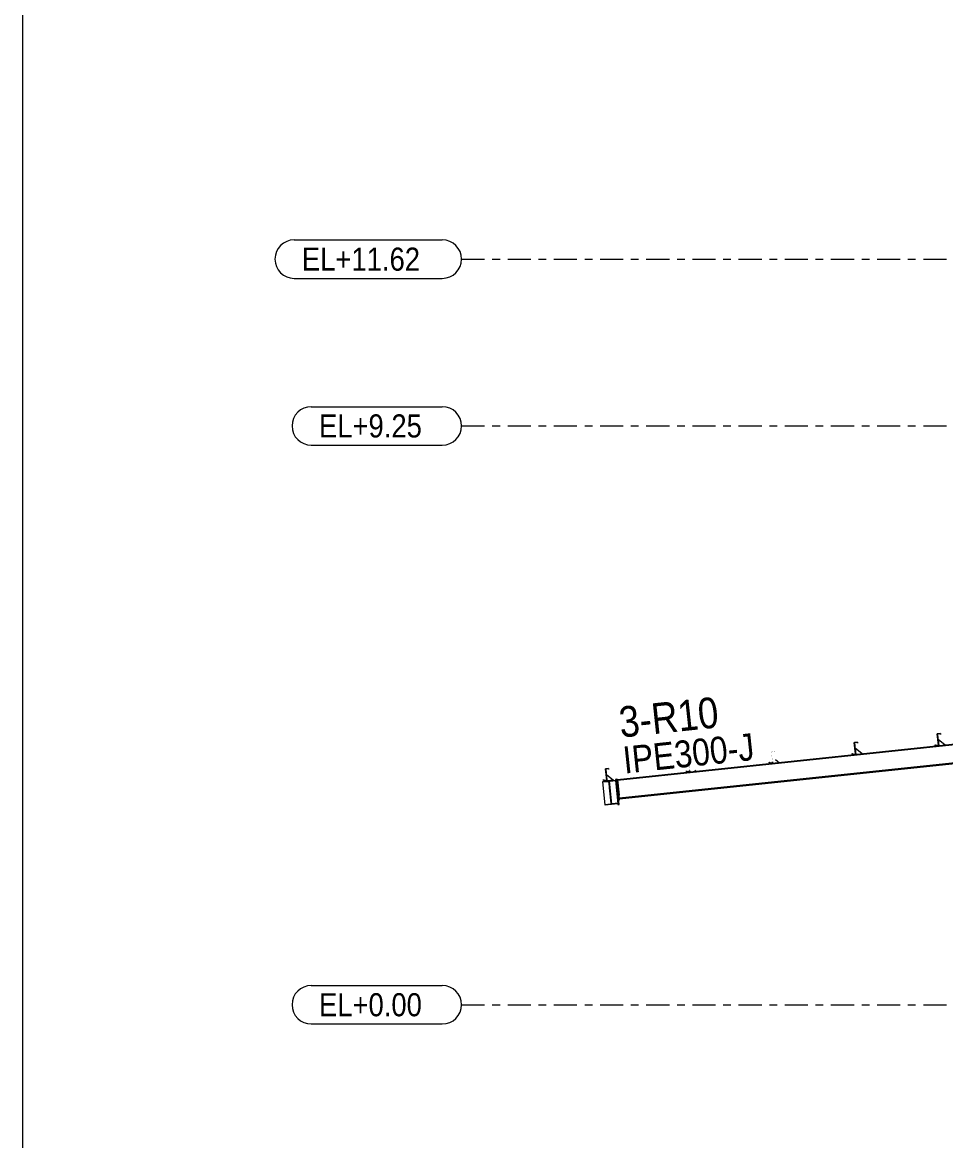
# Model space of a CAD drawing. Header units: millimetres. Extents: x -619 to 204, y -351 to 223.
# Drawn here: x -616.4 to -496.4, y -207.9 to -62.6 of the extents above; entities that cross this region are included whole.
import ezdxf

# ---------------------------------------------------------------- set-up
doc = ezdxf.new("R2010")
doc.units = ezdxf.units.MM
for name, pattern in [('XKITLINE00', [0]), ('XKITLINE02', [4, 2, -2]), ('XKITLINE03', [6, 3, -1, 1, -1])]:
    doc.linetypes.add(name, pattern=pattern)
for name, color, linetype, lineweight in [('DrawingSheet', 5, 'Continuous', 0), ('Part', 2, 'Continuous', 0), ('PartMark', 7, 'Continuous', 0), ('S-grid', 1, 'Continuous', 0)]:
    doc.layers.add(name, color=color, linetype=linetype, lineweight=lineweight)
doc.styles.add('ARIAL', font='ARIAL.TTF')

# ---------------------------------------------------------------- blocks, each defined once
blk = doc.blocks.new('*A4')
at = {"layer": 'Part'}
blk.add_hatch(color=3, dxfattribs=at).paths.add_polyline_path([(-497.53, -154.98), (-497.11, -154.94), (-497.1, -155.06), (-497.11, -155.07), (-497.12, -154.96), (-497.51, -155), (-497.35, -156.49), (-497.77, -156.53), (-497.78, -156.41), (-497.76, -156.41), (-497.75, -156.52), (-497.37, -156.48)], flags=17)
blk = doc.blocks.new('*A5')
at = {"layer": 'Part'}
blk.add_hatch(color=3, dxfattribs=at).paths.add_polyline_path([(-540.62, -159.53), (-540.21, -159.49), (-540.19, -159.61), (-540.21, -159.61), (-540.22, -159.5), (-540.6, -159.54), (-540.45, -161.04), (-540.86, -161.08), (-540.87, -160.95), (-540.86, -160.95), (-540.85, -161.06), (-540.46, -161.02)], flags=17)
blk = doc.blocks.new('*A6')
at = {"layer": 'Part'}
blk.add_hatch(color=3, dxfattribs=at).paths.add_polyline_path([(-540.62, -159.53), (-540.21, -159.49), (-540.19, -159.61), (-540.21, -159.61), (-540.22, -159.5), (-540.6, -159.54), (-540.45, -161.04), (-540.86, -161.08), (-540.87, -160.95), (-540.86, -160.95), (-540.85, -161.06), (-540.46, -161.02)], flags=17)
blk = doc.blocks.new('*A7')
at = {"layer": 'Part'}
blk.add_hatch(color=3, dxfattribs=at).paths.add_polyline_path([(-529.85, -158.39), (-529.43, -158.35), (-529.42, -158.47), (-529.43, -158.47), (-529.45, -158.37), (-529.83, -158.41), (-529.67, -159.9), (-530.09, -159.94), (-530.1, -159.82), (-530.08, -159.82), (-530.07, -159.93), (-529.69, -159.89)], flags=17)
blk = doc.blocks.new('*A8')
at = {"layer": 'Part'}
blk.add_hatch(color=3, dxfattribs=at).paths.add_polyline_path([(-529.85, -158.39), (-529.43, -158.35), (-529.42, -158.47), (-529.43, -158.47), (-529.45, -158.37), (-529.83, -158.41), (-529.67, -159.9), (-530.09, -159.94), (-530.1, -159.82), (-530.08, -159.82), (-530.07, -159.93), (-529.69, -159.89)], flags=17)
blk = doc.blocks.new('*A9')
at = {"layer": 'Part'}
blk.add_hatch(color=3, dxfattribs=at).paths.add_polyline_path([(-519.07, -157.26), (-518.66, -157.21), (-518.65, -157.34), (-518.66, -157.34), (-518.67, -157.23), (-519.06, -157.27), (-518.9, -158.76), (-519.31, -158.81), (-519.33, -158.68), (-519.31, -158.68), (-519.3, -158.79), (-518.92, -158.75)], flags=17)
blk = doc.blocks.new('*A10')
at = {"layer": 'Part'}
blk.add_hatch(color=3, dxfattribs=at).paths.add_polyline_path([(-519.07, -157.26), (-518.66, -157.21), (-518.65, -157.34), (-518.66, -157.34), (-518.67, -157.23), (-519.06, -157.27), (-518.9, -158.76), (-519.31, -158.81), (-519.33, -158.68), (-519.31, -158.68), (-519.3, -158.79), (-518.92, -158.75)], flags=17)
blk = doc.blocks.new('*A11')
at = {"layer": 'Part'}
blk.add_hatch(color=3, dxfattribs=at).paths.add_polyline_path([(-508.3, -156.12), (-507.88, -156.08), (-507.87, -156.2), (-507.89, -156.2), (-507.9, -156.09), (-508.28, -156.13), (-508.13, -157.63), (-508.54, -157.67), (-508.55, -157.55), (-508.54, -157.54), (-508.53, -157.65), (-508.14, -157.61)], flags=17)
blk = doc.blocks.new('*A12')
at = {"layer": 'Part'}
blk.add_hatch(color=3, dxfattribs=at).paths.add_polyline_path([(-508.3, -156.12), (-507.88, -156.08), (-507.87, -156.2), (-507.89, -156.2), (-507.9, -156.09), (-508.28, -156.13), (-508.13, -157.63), (-508.54, -157.67), (-508.55, -157.55), (-508.54, -157.54), (-508.53, -157.65), (-508.14, -157.61)], flags=17)
blk = doc.blocks.new('*A17')
at = {"layer": 'Part'}
blk.add_hatch(color=3, dxfattribs=at).paths.add_polyline_path([(-540.16, -161.16), (-540.13, -161.15), (-539.82, -164.13), (-539.85, -164.13)], flags=17)
blk = doc.blocks.new('*A33')
at = {"layer": 'Part'}
blk.add_hatch(color=3, dxfattribs=at).paths.add_polyline_path([(-540.66, -164.22), (-539, -164.04), (-539, -164.11), (-540.65, -164.28)], flags=17)
blk = doc.blocks.new('*A34')
at = {"layer": 'Part'}
blk.add_hatch(color=3, dxfattribs=at).paths.add_polyline_path([(-540.98, -161.18), (-539.32, -161), (-539.32, -161.07), (-540.98, -161.24)], flags=17)
blk = doc.blocks.new('*A35')
at = {"layer": 'Part'}
blk.add_hatch(color=3, dxfattribs=at).paths.add_polyline_path([(-497.53, -154.98), (-497.11, -154.94), (-497.1, -155.06), (-497.11, -155.07), (-497.12, -154.96), (-497.51, -155), (-497.35, -156.49), (-497.77, -156.53), (-497.78, -156.41), (-497.76, -156.41), (-497.75, -156.52), (-497.37, -156.48)], flags=17)
blk = doc.blocks.new('*A143')
at = {"layer": 'DrawingSheet', "color": 5, "linetype": 'XKITLINE00', "lineweight": 0}
blk.add_line((-616.37, 222.55), (-616.37, -351.45), dxfattribs=at)
blk = doc.blocks.new('*A647')
at = {"layer": 'S-grid', "color": 1, "linetype": 'XKITLINE03', "lineweight": 0}
blk.add_line((-559.32, -93.32), (-296.62, -93.32), dxfattribs=at)
at = {"layer": 'S-grid', "color": 3, "style": 'ARIAL', "width": 0.85}
blk.add_text('EL+11.62', height=3, dxfattribs=at).set_placement((-580.06, -94.82))
blk = doc.blocks.new('*A648')
at = {"layer": 'S-grid', "color": 1, "linetype": 'XKITLINE03', "lineweight": 0}
blk.add_line((-559.32, -114.99), (26.4, -114.99), dxfattribs=at)
at = {"layer": 'S-grid', "color": 3, "style": 'ARIAL', "width": 0.85}
blk.add_text('EL+9.25', height=3, dxfattribs=at).set_placement((-577.84, -116.49))
blk = doc.blocks.new('*A649')
at = {"layer": 'S-grid', "color": 1, "linetype": 'XKITLINE03', "lineweight": 0}
blk.add_line((-559.32, -190.2), (26.4, -190.2), dxfattribs=at)
at = {"layer": 'S-grid', "color": 3, "style": 'ARIAL', "width": 0.85}
blk.add_text('EL+0.00', height=3, dxfattribs=at).set_placement((-577.84, -191.7))
blk = doc.blocks.new('*A664')
at = {"layer": 'Part', "color": 2, "linetype": 'XKITLINE00', "lineweight": 0}
for p, q in [((-497.53, -154.98), (-497.11, -154.94)), ((-497.37, -156.48), (-497.53, -154.98)), ((-497.12, -154.96), (-497.51, -155)), ((-497.51, -155), (-497.35, -156.49)), ((-497.11, -155.07), (-497.12, -154.96)), ((-497.11, -154.94), (-497.1, -155.06)), ((-497.1, -155.06), (-497.11, -155.07)), ((-497.77, -156.53), (-497.78, -156.41)), ((-497.78, -156.41), (-497.76, -156.41)), ((-497.35, -156.49), (-497.77, -156.53)), ((-497.76, -156.41), (-497.75, -156.52)), ((-497.75, -156.52), (-497.37, -156.48))]:
    blk.add_line(p, q, dxfattribs=at)
blk = doc.blocks.new('*A679')
at = {"layer": 'Part', "color": 2, "linetype": 'XKITLINE00', "lineweight": 0}
for p, q in [((-540.62, -159.53), (-540.21, -159.49)), ((-540.46, -161.02), (-540.62, -159.53)), ((-540.22, -159.5), (-540.6, -159.54)), ((-540.6, -159.54), (-540.45, -161.04)), ((-540.21, -159.61), (-540.22, -159.5)), ((-540.21, -159.49), (-540.19, -159.61)), ((-540.19, -159.61), (-540.21, -159.61)), ((-540.86, -161.08), (-540.87, -160.95)), ((-540.87, -160.95), (-540.86, -160.95)), ((-540.86, -160.95), (-540.85, -161.06)), ((-540.45, -161.04), (-540.86, -161.08)), ((-540.85, -161.06), (-540.46, -161.02))]:
    blk.add_line(p, q, dxfattribs=at)
blk = doc.blocks.new('*A680')
at = {"layer": 'Part', "color": 2, "linetype": 'XKITLINE00', "lineweight": 0}
for p, q in [((-540.62, -159.53), (-540.21, -159.49)), ((-540.46, -161.02), (-540.62, -159.53)), ((-540.22, -159.5), (-540.6, -159.54)), ((-540.6, -159.54), (-540.45, -161.04)), ((-540.21, -159.61), (-540.22, -159.5)), ((-540.21, -159.49), (-540.19, -159.61)), ((-540.19, -159.61), (-540.21, -159.61)), ((-540.86, -161.08), (-540.87, -160.95)), ((-540.87, -160.95), (-540.86, -160.95)), ((-540.86, -160.95), (-540.85, -161.06)), ((-540.45, -161.04), (-540.86, -161.08)), ((-540.85, -161.06), (-540.46, -161.02))]:
    blk.add_line(p, q, dxfattribs=at)
blk = doc.blocks.new('*A681')
at = {"layer": 'Part', "color": 2, "linetype": 'XKITLINE00', "lineweight": 0}
for p, q in [((-530.1, -159.83), (-530.1, -159.82)), ((-530.1, -159.82), (-530.08, -159.82)), ((-530.09, -159.94), (-530.1, -159.83)), ((-530.08, -159.82), (-530.08, -159.83)), ((-530.08, -159.83), (-530.07, -159.93)), ((-529.69, -159.89), (-529.7, -159.78)), ((-529.68, -159.78), (-529.67, -159.9)), ((-529.67, -159.9), (-530.09, -159.94)), ((-530.07, -159.93), (-529.69, -159.89))]:
    blk.add_line(p, q, dxfattribs=at)
blk = doc.blocks.new('*A682')
at = {"layer": 'Part', "color": 2, "linetype": 'XKITLINE00', "lineweight": 0}
for p, q in [((-530.1, -159.83), (-530.1, -159.82)), ((-530.1, -159.82), (-530.08, -159.82)), ((-530.09, -159.94), (-530.1, -159.83)), ((-530.08, -159.82), (-530.08, -159.83)), ((-530.08, -159.83), (-530.07, -159.93)), ((-529.69, -159.89), (-529.7, -159.78)), ((-529.68, -159.78), (-529.67, -159.9)), ((-529.67, -159.9), (-530.09, -159.94)), ((-530.07, -159.93), (-529.69, -159.89))]:
    blk.add_line(p, q, dxfattribs=at)
blk = doc.blocks.new('*A683')
at = {"layer": 'Part', "color": 2, "linetype": 'XKITLINE00', "lineweight": 0}
for p, q in [((-519.33, -158.69), (-519.33, -158.68)), ((-519.33, -158.68), (-519.31, -158.68)), ((-519.31, -158.81), (-519.33, -158.69)), ((-519.31, -158.68), (-519.31, -158.69)), ((-519.31, -158.69), (-519.3, -158.79)), ((-518.9, -158.76), (-519.31, -158.81)), ((-519.3, -158.79), (-518.92, -158.75)), ((-518.92, -158.75), (-518.93, -158.65)), ((-518.91, -158.65), (-518.9, -158.76))]:
    blk.add_line(p, q, dxfattribs=at)
blk = doc.blocks.new('*A684')
at = {"layer": 'Part', "color": 2, "linetype": 'XKITLINE00', "lineweight": 0}
for p, q in [((-519.33, -158.69), (-519.33, -158.68)), ((-519.33, -158.68), (-519.31, -158.68)), ((-519.31, -158.81), (-519.33, -158.69)), ((-519.31, -158.68), (-519.31, -158.69)), ((-519.31, -158.69), (-519.3, -158.79)), ((-518.9, -158.76), (-519.31, -158.81)), ((-519.3, -158.79), (-518.92, -158.75)), ((-518.92, -158.75), (-518.93, -158.65)), ((-518.91, -158.65), (-518.9, -158.76))]:
    blk.add_line(p, q, dxfattribs=at)
blk = doc.blocks.new('*A685')
at = {"layer": 'Part', "color": 2, "linetype": 'XKITLINE00', "lineweight": 0}
for p, q in [((-508.3, -156.12), (-507.88, -156.08)), ((-508.14, -157.61), (-508.3, -156.12)), ((-507.9, -156.09), (-508.28, -156.13)), ((-508.28, -156.13), (-508.13, -157.63)), ((-507.89, -156.2), (-507.9, -156.09)), ((-507.87, -156.2), (-507.89, -156.2)), ((-507.88, -156.08), (-507.87, -156.2)), ((-508.55, -157.55), (-508.54, -157.54)), ((-508.54, -157.67), (-508.55, -157.55)), ((-508.54, -157.54), (-508.53, -157.65)), ((-508.13, -157.63), (-508.54, -157.67)), ((-508.53, -157.65), (-508.14, -157.61))]:
    blk.add_line(p, q, dxfattribs=at)
blk = doc.blocks.new('*A686')
at = {"layer": 'Part', "color": 2, "linetype": 'XKITLINE00', "lineweight": 0}
for p, q in [((-508.3, -156.12), (-507.88, -156.08)), ((-508.14, -157.61), (-508.3, -156.12)), ((-507.9, -156.09), (-508.28, -156.13)), ((-508.28, -156.13), (-508.13, -157.63)), ((-507.89, -156.2), (-507.9, -156.09)), ((-507.87, -156.2), (-507.89, -156.2)), ((-507.88, -156.08), (-507.87, -156.2)), ((-508.55, -157.55), (-508.54, -157.54)), ((-508.54, -157.67), (-508.55, -157.55)), ((-508.54, -157.54), (-508.53, -157.65)), ((-508.13, -157.63), (-508.54, -157.67)), ((-508.53, -157.65), (-508.14, -157.61))]:
    blk.add_line(p, q, dxfattribs=at)
blk = doc.blocks.new('*A735')
at = {"layer": 'Part', "color": 2, "linetype": 'XKITLINE00', "lineweight": 0}
for p, q in [((-492.3, -156.04), (-539.06, -160.97)), ((-492.3, -156.12), (-539.05, -161.05)), ((-492.3, -158.48), (-538.81, -163.38)), ((-538.8, -163.46), (-492.3, -158.55))]:
    blk.add_line(p, q, dxfattribs=at)
at = {"layer": 'Part', "color": 7, "linetype": 'XKITLINE02', "lineweight": 0}
for p, q in [((-492.3, -158.55), (-492.3, -156.04)), ((-539.06, -160.97), (-538.8, -163.46))]:
    blk.add_line(p, q, dxfattribs=at)
blk = doc.blocks.new('*A739')
at = {"layer": 'Part', "color": 2, "linetype": 'XKITLINE00', "lineweight": 0}
blk.add_line((-507.25, -157.62), (-508.16, -156.88), dxfattribs=at)
at = {"layer": 'Part', "color": 7, "linetype": 'XKITLINE02', "lineweight": 0}
for p, q in [((-508.16, -156.88), (-508.07, -157.7)), ((-508.07, -157.7), (-507.25, -157.62))]:
    blk.add_line(p, q, dxfattribs=at)
blk = doc.blocks.new('*A740')
at = {"layer": 'Part', "color": 2, "linetype": 'XKITLINE00', "lineweight": 0}
for p, q in [((-508.23, -156.21), (-508.27, -156.22)), ((-508.07, -157.7), (-508.23, -156.21)), ((-508.13, -157.63), (-508.12, -157.71))]:
    blk.add_line(p, q, dxfattribs=at)
at = {"layer": 'Part', "color": 7, "linetype": 'XKITLINE02', "lineweight": 0}
for p, q in [((-508.27, -156.22), (-508.13, -157.63)), ((-508.12, -157.71), (-508.07, -157.7))]:
    blk.add_line(p, q, dxfattribs=at)
blk = doc.blocks.new('*A741')
at = {"layer": 'Part', "color": 2, "linetype": 'XKITLINE00', "lineweight": 0}
blk.add_line((-496.47, -156.48), (-497.39, -155.74), dxfattribs=at)
at = {"layer": 'Part', "color": 7, "linetype": 'XKITLINE02', "lineweight": 0}
for p, q in [((-497.39, -155.74), (-497.3, -156.57)), ((-497.3, -156.57), (-496.47, -156.48))]:
    blk.add_line(p, q, dxfattribs=at)
blk = doc.blocks.new('*A742')
at = {"layer": 'Part', "color": 2, "linetype": 'XKITLINE00', "lineweight": 0}
for p, q in [((-497.46, -155.08), (-497.5, -155.08)), ((-497.3, -156.57), (-497.46, -155.08)), ((-497.35, -156.49), (-497.34, -156.57))]:
    blk.add_line(p, q, dxfattribs=at)
at = {"layer": 'Part', "color": 7, "linetype": 'XKITLINE02', "lineweight": 0}
for p, q in [((-497.5, -155.08), (-497.35, -156.49)), ((-497.34, -156.57), (-497.3, -156.57))]:
    blk.add_line(p, q, dxfattribs=at)
blk = doc.blocks.new('*A746')
at = {"layer": 'Part', "color": 2, "linetype": 'XKITLINE00', "lineweight": 0}
for p, q in [((-540.16, -161.16), (-540.13, -161.15)), ((-539.85, -164.13), (-540.16, -161.16)), ((-540.13, -161.15), (-539.82, -164.13)), ((-539.82, -164.13), (-539.85, -164.13))]:
    blk.add_line(p, q, dxfattribs=at)
blk = doc.blocks.new('*A769')
at = {"layer": 'S-grid', "color": 1, "linetype": 'XKITLINE00', "lineweight": 0}
for p, q in [((-578.84, -187.7), (-561.82, -187.7)), ((-578.84, -192.7), (-561.82, -192.7))]:
    blk.add_line(p, q, dxfattribs=at)
for centre, start, end in [((-578.84, -190.2), 90, 270), ((-561.82, -190.2), 270, 90)]:
    blk.add_arc(centre, 2.5, start, end, dxfattribs=at)
blk = doc.blocks.new('*A770')
at = {"layer": 'Part', "color": 2, "linetype": 'XKITLINE00', "lineweight": 0}
for p, q in [((-540.66, -164.22), (-539, -164.04)), ((-539, -164.11), (-540.65, -164.28)), ((-539, -164.04), (-539, -164.11)), ((-540.65, -164.28), (-540.66, -164.22))]:
    blk.add_line(p, q, dxfattribs=at)
blk = doc.blocks.new('*A771')
at = {"layer": 'Part', "color": 2, "linetype": 'XKITLINE00', "lineweight": 0}
for p, q in [((-540.98, -161.18), (-539.32, -161)), ((-539.32, -161.07), (-540.98, -161.24)), ((-540.98, -161.24), (-540.98, -161.18)), ((-539.32, -161), (-539.32, -161.07))]:
    blk.add_line(p, q, dxfattribs=at)
blk = doc.blocks.new('*A772')
at = {"layer": 'Part', "color": 2, "linetype": 'XKITLINE00', "lineweight": 0}
for p, q in [((-540.55, -159.62), (-540.59, -159.63)), ((-540.4, -161.11), (-540.55, -159.62)), ((-540.45, -161.04), (-540.44, -161.12))]:
    blk.add_line(p, q, dxfattribs=at)
at = {"layer": 'Part', "color": 7, "linetype": 'XKITLINE02', "lineweight": 0}
for p, q in [((-540.59, -159.63), (-540.45, -161.04)), ((-540.44, -161.12), (-540.4, -161.11))]:
    blk.add_line(p, q, dxfattribs=at)
blk = doc.blocks.new('*A773')
at = {"layer": 'Part', "color": 2, "linetype": 'XKITLINE00', "lineweight": 0}
blk.add_line((-540.48, -160.29), (-539.57, -161.03), dxfattribs=at)
at = {"layer": 'Part', "color": 7, "linetype": 'XKITLINE02', "lineweight": 0}
for p, q in [((-540.4, -161.11), (-540.48, -160.29)), ((-539.57, -161.03), (-540.4, -161.11))]:
    blk.add_line(p, q, dxfattribs=at)
blk = doc.blocks.new('*A774')
at = {"layer": 'Part', "color": 7, "linetype": 'XKITLINE02', "lineweight": 0}
for p, q in [((-529.62, -159.98), (-529.64, -159.78)), ((-528.79, -159.89), (-529.62, -159.98))]:
    blk.add_line(p, q, dxfattribs=at)
at = {"layer": 'Part', "color": 2, "linetype": 'XKITLINE00', "lineweight": 0}
blk.add_line((-529.01, -159.71), (-528.79, -159.89), dxfattribs=at)
blk = doc.blocks.new('*A775')
at = {"layer": 'Part', "color": 7, "linetype": 'XKITLINE02', "lineweight": 0}
for p, q in [((-529.68, -159.78), (-529.67, -159.9)), ((-529.66, -159.98), (-529.62, -159.98))]:
    blk.add_line(p, q, dxfattribs=at)
at = {"layer": 'Part', "color": 2, "linetype": 'XKITLINE00', "lineweight": 0}
for p, q in [((-529.62, -159.98), (-529.64, -159.78)), ((-529.67, -159.9), (-529.66, -159.98))]:
    blk.add_line(p, q, dxfattribs=at)
blk = doc.blocks.new('*A776')
at = {"layer": 'Part', "color": 2, "linetype": 'XKITLINE00', "lineweight": 0}
for p, q in [((-539.19, -160.9), (-539.07, -160.89)), ((-538.91, -163.6), (-539.19, -160.9)), ((-538.78, -163.58), (-539.07, -160.89)), ((-538.78, -163.58), (-538.91, -163.6))]:
    blk.add_line(p, q, dxfattribs=at)
blk = doc.blocks.new('*A777')
at = {"layer": 'Part', "color": 2, "linetype": 'XKITLINE00', "lineweight": 0}
for p, q in [((-540.12, -161.29), (-540, -161.15)), ((-540, -161.15), (-539.32, -161.08)), ((-539.83, -164), (-539.69, -164.11)), ((-539.01, -164.03), (-539.69, -164.11))]:
    blk.add_line(p, q, dxfattribs=at)
at = {"layer": 'Part', "color": 7, "linetype": 'XKITLINE02', "lineweight": 0}
for p, q in [((-539.32, -161.08), (-539, -164.03)), ((-540.12, -161.29), (-539.83, -164)), ((-539, -164.03), (-539.01, -164.03)), ((-539, -164.03), (-539.01, -164.03))]:
    blk.add_line(p, q, dxfattribs=at)
blk = doc.blocks.new('*A778')
at = {"layer": 'Part', "color": 2, "linetype": 'XKITLINE00', "lineweight": 0}
for p, q in [((-540.97, -161.25), (-540.29, -161.18)), ((-540.66, -164.21), (-540.97, -161.25)), ((-540.29, -161.18), (-540.15, -161.29)), ((-539.97, -164.14), (-540.66, -164.21)), ((-539.86, -164), (-539.97, -164.14))]:
    blk.add_line(p, q, dxfattribs=at)
at = {"layer": 'Part', "color": 7, "linetype": 'XKITLINE02', "lineweight": 0}
blk.add_line((-539.86, -164), (-540.15, -161.29), dxfattribs=at)
blk = doc.blocks.new('*A779')
at = {"layer": 'Part', "color": 2, "linetype": 'XKITLINE00', "lineweight": 0}
for p, q in [((-539.21, -160.91), (-539.33, -160.92)), ((-539.33, -160.92), (-539.32, -161)), ((-539.32, -161.07), (-539, -164.04)), ((-538.86, -164.18), (-539.21, -160.91)), ((-539, -164.11), (-538.99, -164.19)), ((-538.99, -164.19), (-538.86, -164.18))]:
    blk.add_line(p, q, dxfattribs=at)
at = {"layer": 'Part', "color": 7, "linetype": 'XKITLINE02', "lineweight": 0}
for p, q in [((-539.32, -161), (-539.32, -161.07)), ((-539, -164.04), (-539, -164.11))]:
    blk.add_line(p, q, dxfattribs=at)
blk = doc.blocks.new('*A780')
at = {"layer": 'Part', "color": 7, "linetype": 'XKITLINE02', "lineweight": 0}
for p, q in [((-518.91, -158.65), (-518.9, -158.76)), ((-518.89, -158.85), (-518.85, -158.84))]:
    blk.add_line(p, q, dxfattribs=at)
at = {"layer": 'Part', "color": 2, "linetype": 'XKITLINE00', "lineweight": 0}
for p, q in [((-518.9, -158.76), (-518.89, -158.85)), ((-518.85, -158.84), (-518.87, -158.64))]:
    blk.add_line(p, q, dxfattribs=at)
blk = doc.blocks.new('*A781')
at = {"layer": 'Part', "color": 2, "linetype": 'XKITLINE00', "lineweight": 0}
blk.add_line((-518.52, -158.35), (-518.02, -158.75), dxfattribs=at)
at = {"layer": 'Part', "color": 7, "linetype": 'XKITLINE02', "lineweight": 0}
for p, q in [((-518.85, -158.84), (-518.87, -158.64)), ((-518.02, -158.75), (-518.85, -158.84))]:
    blk.add_line(p, q, dxfattribs=at)
blk = doc.blocks.new('*A782')
at = {"layer": 'S-grid', "color": 1, "linetype": 'XKITLINE00', "lineweight": 0}
for p, q in [((-581.06, -90.82), (-561.82, -90.82)), ((-581.06, -95.82), (-561.82, -95.82))]:
    blk.add_line(p, q, dxfattribs=at)
for centre, start, end in [((-581.06, -93.32), 90, 270), ((-561.82, -93.32), 270, 90)]:
    blk.add_arc(centre, 2.5, start, end, dxfattribs=at)
blk = doc.blocks.new('*A783')
at = {"layer": 'S-grid', "color": 1, "linetype": 'XKITLINE00', "lineweight": 0}
for p, q in [((-578.84, -112.49), (-561.82, -112.49)), ((-578.84, -117.49), (-561.82, -117.49))]:
    blk.add_line(p, q, dxfattribs=at)
for centre, start, end in [((-578.84, -114.99), 90, 270), ((-561.82, -114.99), 270, 90)]:
    blk.add_arc(centre, 2.5, start, end, dxfattribs=at)
blk = doc.blocks.new('*A784')
at = {"layer": 'Part', "color": 2, "linetype": 'XKITLINE00', "lineweight": 0}
for p, q in [((-497.53, -154.98), (-497.11, -154.94)), ((-497.37, -156.48), (-497.53, -154.98)), ((-497.12, -154.96), (-497.51, -155)), ((-497.51, -155), (-497.35, -156.49)), ((-497.11, -155.07), (-497.12, -154.96)), ((-497.11, -154.94), (-497.1, -155.06)), ((-497.1, -155.06), (-497.11, -155.07)), ((-497.77, -156.53), (-497.78, -156.41)), ((-497.78, -156.41), (-497.76, -156.41)), ((-497.35, -156.49), (-497.77, -156.53)), ((-497.76, -156.41), (-497.75, -156.52)), ((-497.75, -156.52), (-497.37, -156.48))]:
    blk.add_line(p, q, dxfattribs=at)
blk = doc.blocks.new('*A1242')
at = {"layer": 'PartMark', "color": 3, "style": 'ARIAL', "width": 0.85}
blk.add_text('3-R10', height=4, rotation=6.0218, dxfattribs=at).set_placement((-538.63, -155.5))
at = {"layer": 'PartMark', "color": 7, "style": 'ARIAL', "width": 0.85}
blk.add_text('IPE300-J', height=3.5, rotation=6.0218, dxfattribs=at).set_placement((-538.14, -160.17))

msp = doc.modelspace()

# ---------------------------------------------------------------- block references
at = {"lineweight": 0}
for name in ['*A143', '*A782', '*A647', '*A783', '*A648', '*A1242', '*A4', '*A35', '*A664', '*A784', '*A742', '*A735', '*A11', '*A12', '*A685', '*A686', '*A740', '*A739', '*A741', '*A7', '*A8', '*A9', '*A10', '*A781', '*A5', '*A6', '*A679', '*A680', '*A772', '*A681', '*A682', '*A775', '*A774', '*A683', '*A684', '*A780', '*A34', '*A771', '*A778', '*A773', '*A17', '*A746', '*A777', '*A779', '*A776', '*A33', '*A770', '*A769', '*A649']:
    msp.add_blockref(name, (0, 0), dxfattribs=at)

doc.saveas('drawing.dxf')
